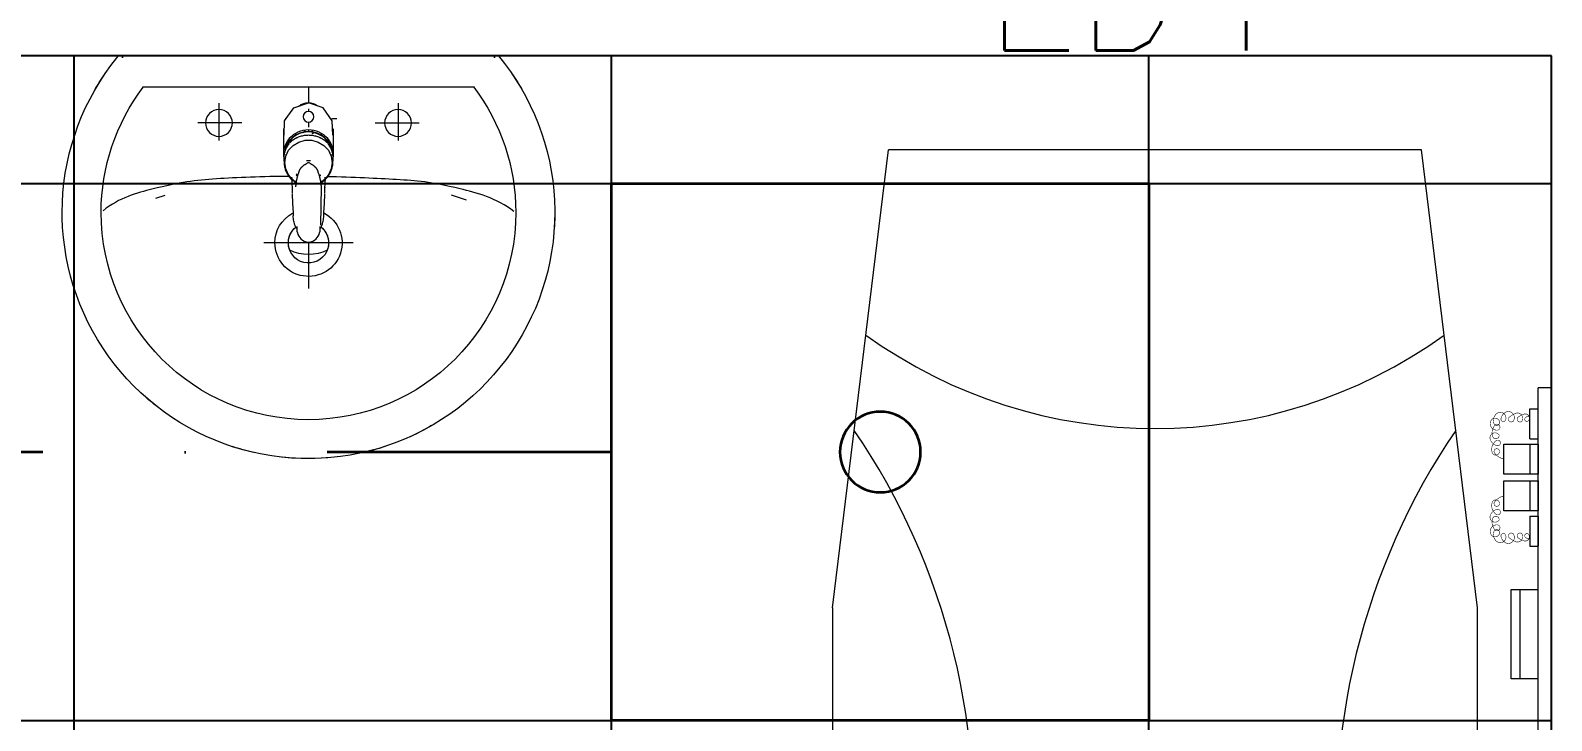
# Model space of a CAD drawing. Header units: inches. Extents: x -12418 to 183584, y -29325 to 19878.
# Drawn here: x 22151 to 23850, y -10800 to -10029 of the extents above; entities that cross this region are included whole.
import ezdxf
from ezdxf.enums import TextEntityAlignment as Align

# ---------------------------------------------------------------- set-up
doc = ezdxf.new("R2010")
doc.units = ezdxf.units.IN
doc.header["$LTSCALE"] = 25
doc.header["$MEASUREMENT"] = 0
doc.linetypes.add('DASHDOT', pattern=[25.4, 12.7, -6.35, 0, -6.35])
doc.layers.get('0').update_dxf_attribs({"color": 8})
doc.layers.add('00-Ground Floor$0$False Ceiling', color=251, linetype='Continuous')
for name, color, linetype, lineweight in [('00-Ground Floor$0$LOADING', 253, 'Continuous', 5), ('00-Ground Floor$0$P-SANR-FIXT', 6, 'Continuous', 18), ('00-Ground Floor$0$P-SANR-FIXT-1', 6, 'Continuous', 13), ('00-Ground Floor$0$Walls', 251, 'Continuous', 5), ('E-LITE-CIRC-NUMB', 6, 'Continuous', 25), ('E-LITE-CLNG', 150, 'Continuous', 35), ('E-LITE-CLNG-CNDT', 6, 'DASHDOT', 35), ('E-LITE-CTRL', 6, 'Continuous', 25), ('E-LITE-IDEN', 6, 'Continuous', 25)]:
    doc.layers.add(name, color=color, linetype=linetype, lineweight=lineweight)
doc.styles.add('DC_Simplex', font='SIMPLEX.shx', dxfattribs={"width": 0.7})

# ---------------------------------------------------------------- blocks, each defined once
blk = doc.blocks.new('00-Ground Floor$0$ME19011A-P')
for p, q in [((-0.425, 0), (0.425, 0)), ((-0.425, 0), (-0.425, -0.015)), ((0.425, 0), (0.425, -0.015)), ((-0.425, -0.015), (0.425, -0.015)), ((-0.36, -0.015), (-0.36, -0.0198)), ((-0.24, -0.015), (-0.24, -0.0198)), ((-0.15, -0.015), (-0.15, -0.04)), ((0, -0.015), (0, -0.04)), ((0.1, -0.015), (0.1, -0.045)), ((0.2, -0.045), (0.2, -0.015)), ((0.2818, -0.015), (0.2484, -0.015)), ((0.2484, -0.0243), (0.2484, -0.015)), ((0.2818, -0.0243), (0.2818, -0.015)), ((0.3211, -0.015), (0.2877, -0.015)), ((0.2877, -0.015), (0.2877, -0.0531)), ((0.3211, -0.0531), (0.3211, -0.015)), ((0.3623, -0.015), (0.3289, -0.015)), ((0.3289, -0.015), (0.3289, -0.0531)), ((0.3623, -0.0531), (0.3623, -0.015)), ((0.3682, -0.0243), (0.3682, -0.015)), ((0.3682, -0.015), (0.4016, -0.015)), ((0.4016, -0.0243), (0.4016, -0.015)), ((-0.3675, -0.0198), (-0.2325, -0.0198)), ((-0.3675, -0.0198), (-0.3675, -0.0399)), ((-0.2325, -0.0198), (-0.2325, -0.0399)), ((-0.15, -0.025), (0, -0.025)), ((-0.0402, -0.0312), (-0.0496, -0.0337)), ((-0.0376, -0.0409), (-0.0402, -0.0312)), ((0.2818, -0.0243), (0.2484, -0.0243)), ((0.3211, -0.0243), (0.2877, -0.0243)), ((0.3623, -0.0243), (0.3289, -0.0243)), ((0.3682, -0.0243), (0.4016, -0.0243)), ((-0.3675, -0.0399), (-0.2325, -0.0399)), ((-0.15, -0.04), (-0.1187, -0.04)), ((-0.0887, -0.04), (-0.0637, -0.04)), ((-0.0606, -0.0371), (-0.0787, -0.0432)), ((-0.0787, -0.0432), (-0.077, -0.0497)), ((-0.0582, -0.046), (-0.077, -0.0497)), ((-0.047, -0.0434), (-0.0376, -0.0409)), ((-0.0379, -0.04), (0, -0.04)), ((0.1, -0.035), (0.2, -0.035)), ((0.1, -0.045), (0.2, -0.045)), ((0.2877, -0.0531), (0.3211, -0.0531)), ((0.3289, -0.0531), (0.3623, -0.0531))]:
    blk.add_line(p, q)
at = {"color": 8, "const_width": 0.000601}
for points in [[(0.3044, -0.0531, -0.184574), (0.2977, -0.0636, -1.44364), (0.2961, -0.0581, -0.837915), (0.2969, -0.0664, -0.30536), (0.2839, -0.062, -1.584726), (0.2894, -0.0609, -0.253153), (0.2827, -0.0684, -0.874198), (0.2775, -0.0585, -0.915253), (0.2791, -0.0658, -0.223821), (0.2683, -0.0644, -1.703343), (0.272, -0.0597, -0.588962), (0.2621, -0.068, -0.717795), (0.2625, -0.0581, -0.983104), (0.2645, -0.0644, -0.326362), (0.2534, -0.0609, -0.758716), (0.2609, -0.0514, -0.906186), (0.2593, -0.0565, -0.189488), (0.2526, -0.0522, -0.7948), (0.2613, -0.0423, -1.223996), (0.2574, -0.047, -0.072149), (0.2534, -0.0403, -0.645886), (0.2609, -0.0324, -1.366917), (0.2574, -0.0371, -0.078415), (0.2542, -0.0308, -0.723006), (0.2613, -0.0256, -1.105484), (0.2582, -0.0292, -0.221197), (0.2566, -0.0243, -0.221197)], [(0.3456, -0.0531, 0.184574), (0.3523, -0.0636, 1.44364), (0.3539, -0.0581, 0.837915), (0.3531, -0.0664, 0.30536), (0.3661, -0.062, 1.584726), (0.3606, -0.0609, 0.253153), (0.3673, -0.0684, 0.874198), (0.3725, -0.0585, 0.915253), (0.3709, -0.0658, 0.223821), (0.3817, -0.0644, 1.703343), (0.378, -0.0597, 0.588962), (0.3879, -0.068, 0.717795), (0.3875, -0.0581, 0.983104), (0.3855, -0.0644, 0.326362), (0.3966, -0.0609, 0.758716), (0.3891, -0.0514, 0.906186), (0.3907, -0.0565, 0.189488), (0.3974, -0.0522, 0.7948), (0.3887, -0.0423, 1.223996), (0.3926, -0.047, 0.072149), (0.3966, -0.0403, 0.645886), (0.3891, -0.0324, 1.366917), (0.3926, -0.0371, 0.078415), (0.3958, -0.0308, 0.723006), (0.3887, -0.0256, 1.105484), (0.3918, -0.0292, 0.221197), (0.3934, -0.0243, 0.221197)]]:
    blk.add_lwpolyline(points, format="xyb", dxfattribs=at)
blk.add_lwpolyline([(-0.1187, -0.0482), (-0.0887, -0.0482), (-0.0887, -0.0382), (-0.1187, -0.0382)], close=True)
blk.add_circle((-0.0537, -0.04), 0.0075)
for centre, radius, start, end in [((-0.1037, -0.04), 0.01, 10.4593, 169.5407), ((-0.1037, -0.04), 0.0075, 14.0075, 165.9925), ((-0.0537, -0.04), 0.01, 45, 180)]:
    blk.add_arc(centre, radius, start, end)
blk = doc.blocks.new('00-Ground Floor$0$M.44.57.64')
at = {"layer": '00-Ground Floor$0$LOADING', "xscale": 1000.000000000002, "yscale": 1000.000000000002, "zscale": 1000.000000000002, "rotation": 225.9999036123427}
blk.add_blockref('00-Ground Floor$0$ME19011A-P', (-80806.9, 16720.7), dxfattribs=at)
blk = doc.blocks.new('00-Ground Floor$0$HF13902-P')
at = {"color": 8}
for centre, radius, start, end in [((0, 1.0679), 0.5515, 234.1788, 305.8212), ((-0.9704, 0.0819), 0.7679, 353.3222, 34.2669), ((0.9704, 0.0819), 0.7679, 145.7331, 186.6778)]:
    blk.add_arc(centre, radius, start, end, dxfattribs=at)
at = {"layer": '00-Ground Floor$0$LOADING'}
for p, q in [((-0.36, 0.3161), (-0.2975, 0.8276)), ((0.2975, 0.8276), (-0.2975, 0.8276)), ((0.36, 0.3161), (0.2975, 0.8276)), ((-0.36, 0.3161), (-0.36, -0.6824)), ((0.36, -0.6824), (0.36, 0.3161))]:
    blk.add_line(p, q, dxfattribs=at)
blk = doc.blocks.new('00-Ground Floor$0$FP_138-161_A_00_GFL_-0_080_Einreichung_Grundrisse_100')
at = {"layer": '00-Ground Floor$0$P-SANR-FIXT'}
blk.add_line((-0.0044, -0.0019), (-0.0045, -0.0021), dxfattribs=at)
at = {"layer": '00-Ground Floor$0$P-SANR-FIXT', "flags": 128}
blk.add_lwpolyline([(-0.0057, -0.0037), (-0.0058, -0.0039), (-0.006, -0.004)], dxfattribs=at)
blk = doc.blocks.new('00-Ground Floor$0$FP_139-161_A_00_GFL_-0_080_Einreichung_Grundrisse_100')
at = {"layer": '00-Ground Floor$0$P-SANR-FIXT'}
blk.add_line((0.0045, -0.0022), (0.0044, -0.002), dxfattribs=at)
at = {"layer": '00-Ground Floor$0$P-SANR-FIXT', "flags": 128}
blk.add_lwpolyline([(0.006, -0.004), (0.0059, -0.0039), (0.0057, -0.0038)], dxfattribs=at)
blk = doc.blocks.new('00-Ground Floor$0$IS_Ceraplus_B8204_BIM_BG _1_ - B8204AA - CERAPLUS single lever basin mixer with pop-up waste-V137-161_A_00_GFL_-0_080_Einreichung_Grundrisse_100')
at = {"layer": '00-Ground Floor$0$P-SANR-FIXT-1'}
h = blk.add_hatch(dxfattribs=at)
h.set_pattern_fill('FP_26', color=256, style=0, pattern_type=2)
h.set_pattern_definition([(225, (0.009, 0), (0.010607, -0.010607), []), (315, (0.009, 0), (0.010607, 0.010607), [])])
h.paths.add_polyline_path([(0.0056, -0.002), (0.0058, -0.0024), (0.0058, -0.0021)])
h.paths.add_polyline_path([(0.007, -0.0039), (0.0088, -0.0045), (0.0084, -0.0043)])
at = {"layer": '00-Ground Floor$0$LOADING'}
for p, q in [((-0.028, 0), (-0.028, -0.0281)), ((0.028, -0.0281), (0.028, 0)), ((-0.0274, -0.0337), (-0.0271, -0.0392)), ((-0.0262, -0.0282), (-0.0263, -0.0287)), ((0.0263, -0.0287), (0.0262, -0.0282)), ((0.0262, -0.0293), (0.0263, -0.0287)), ((0.0271, -0.0392), (0.0274, -0.0337)), ((-0.0137, -0.0512), (-0.0129, -0.0517)), ((0.0124, -0.052), (0.0133, -0.0515)), ((0.014, -0.0647), (0.0133, -0.1077)), ((0.0185, -0.0618), (0.019, -0.0539)), ((0.019, -0.0539), (0.0188, -0.0561))]:
    blk.add_line(p, q, dxfattribs=at)
at = {"layer": '00-Ground Floor$0$LOADING', "flags": 128}
for points in [[(-0.0272, -0.0069), (-0.0266, 0.009), (-0.0165, 0.0236), (0, 0.0291)], [(0.0272, -0.0069), (0.0266, 0.009), (0.0165, 0.0236), (0, 0.0291)], [(-0.0176, -0.0568), (-0.0224, -0.0513), (-0.0254, -0.0448), (-0.0264, -0.0376), (-0.0253, -0.0305), (-0.0222, -0.024), (-0.0172, -0.0186), (-0.0109, -0.0147), (-0.0037, -0.0127), (0.0037, -0.0127), (0.0109, -0.0147), (0.0172, -0.0186), (0.0222, -0.024), (0.0253, -0.0305), (0.0264, -0.0376), (0.0254, -0.0448), (0.0224, -0.0513), (0.0176, -0.0568)], [(-0.0271, -0.0393), (-0.027, -0.0403), (-0.0269, -0.0414), (-0.0267, -0.0424), (-0.0265, -0.0434), (-0.0262, -0.0444), (-0.0259, -0.0454), (-0.0255, -0.0464), (-0.0252, -0.0474), (-0.0247, -0.0484), (-0.0243, -0.0493), (-0.0238, -0.0502), (-0.0232, -0.0511), (-0.0226, -0.052), (-0.022, -0.0529), (-0.0214, -0.0537), (-0.0207, -0.0545), (-0.0199, -0.0553), (-0.0192, -0.0561), (-0.0184, -0.0568), (-0.0176, -0.0575), (-0.0173, -0.0577)], [(0.0173, -0.0577), (0.0181, -0.057), (0.0189, -0.0563), (0.0197, -0.0556), (0.0204, -0.0548), (0.0211, -0.054), (0.0218, -0.0532), (0.0224, -0.0523), (0.023, -0.0514), (0.0236, -0.0505), (0.0241, -0.0496), (0.0246, -0.0487), (0.025, -0.0477), (0.0254, -0.0467), (0.0258, -0.0458), (0.0261, -0.0448), (0.0264, -0.0437), (0.0266, -0.0427), (0.0268, -0.0417), (0.027, -0.0407), (0.0271, -0.0396), (0.0271, -0.0393)], [(-0.019, -0.0539), (-0.0185, -0.0615), (-0.0185, -0.0618)], [(-0.0162, -0.0579), (-0.0156, -0.058), (-0.0151, -0.0581), (-0.0146, -0.0583), (-0.0142, -0.0586), (-0.0139, -0.0588), (-0.0138, -0.0591)], [(-0.0138, -0.0591), (-0.0139, -0.0612), (-0.014, -0.0633)], [(0.0138, -0.0591), (0.0139, -0.0588), (0.0142, -0.0586), (0.0146, -0.0583), (0.0151, -0.0581), (0.0156, -0.058), (0.0162, -0.0579)], [(0.014, -0.0633), (0.0139, -0.0612), (0.0138, -0.0591)], [(0.0171, -0.0578), (0.0174, -0.0575), (0.0176, -0.0568)], [(0.0184, -0.0651), (0.0184, -0.0652), (0.0184, -0.0652), (0.0184, -0.0652), (0.0184, -0.0654), (0.0184, -0.0655)], [(-0.0181, -0.0728), (-0.0177, -0.083), (-0.0172, -0.0938)], [(0.0172, -0.0938), (0.0177, -0.083), (0.0181, -0.0728)], [(-0.0129, -0.1142), (-0.0124, -0.1161), (-0.0118, -0.1179), (-0.0109, -0.1197), (-0.0098, -0.1214), (-0.0084, -0.123), (-0.0067, -0.1244), (-0.0047, -0.1255), (-0.0025, -0.1263), (0, -0.1266)], [(0, -0.1266), (0.0025, -0.1263), (0.0047, -0.1255), (0.0067, -0.1244), (0.0084, -0.123), (0.0098, -0.1214), (0.0109, -0.1197), (0.0118, -0.1179), (0.0124, -0.1161), (0.0129, -0.1142)]]:
    blk.add_lwpolyline(points, dxfattribs=at)
at = {"layer": '00-Ground Floor$0$LOADING'}
for centre, radius, start, end in [((0, 0.0135), 0.00603, 0, 180), ((0, 0.0135), 0.00603, 180, 0), ((-0.009, 0), 0.005, 300, 315), ((0.009, 0), 0.005, 225, 240)]:
    blk.add_arc(centre, radius, start, end, dxfattribs=at)
for centre, major_axis, start_param, end_param in [((0, -0.0281), (-0.028, 0), 4.712389, 6.47291), ((0, -0.0287), (0.0267, 0), 1.570796, 3.036556), ((0, -0.0287), (0.0263, 0), 2.625648, 2.791756), ((0, -0.0287), (-0.0263, 0), 4.712389, 5.759587), ((0, -0.0281), (0.028, 0), 6.093357, 7.853982), ((0, -0.0287), (0.0267, 0), 0.105099, 1.570796), ((0, -0.0287), (0.0262, 0), 0.523599, 1.570796), ((0, -0.0287), (0.0262, 0), 0.349919, 0.515945), ((0, -0.0321), (0.0275, 0), 3.141823, 3.202701), ((0, -0.0287), (0.0267, 0), 6.059374, 6.108652), ((0, -0.0321), (0.0275, 0), 6.222066, 6.282955), ((0, -0.0321), (0.0275, 0), 3.239313, 3.439417), ((0, -0.0281), (0.028, 0), 3.371221, 3.483334), ((0, -0.0312), (0.0248, 0), 4.111947, 4.191073), ((0, -0.0287), (0.0263, 0), 4.169225, 4.2325), ((0, -0.0321), (0.0275, 0), 5.985527, 6.185455), ((0, -0.0281), (0.028, 0), 5.94107, 6.05344), ((0, -0.0281), (0.028, 0), 4.202431, 4.259552), ((0, -0.0281), (0.028, 0), 5.172057, 5.222265)]:
    blk.add_ellipse(centre, major_axis=major_axis, ratio=0.961262, start_param=start_param, end_param=end_param, dxfattribs=at)
for points, knots in [([(-0.0215, -0.0162), (-0.0216, -0.0163), (-0.0219, -0.0167), (-0.0227, -0.0177), (-0.0238, -0.0192), (-0.0249, -0.0211), (-0.0258, -0.0231), (-0.0266, -0.0253), (-0.0273, -0.0282), (-0.0275, -0.0305), (-0.0275, -0.0321)], [0.7859035, 0.7859035, 0.7859035, 0.7859035, 0.7916667, 0.8055556, 0.8333333, 0.8611111, 0.8888889, 0.9166667, 0.9444444, 1, 1, 1, 1]), ([(0.021, -0.0157), (0.0208, -0.0154), (0.0203, -0.0149), (0.0192, -0.0139), (0.0177, -0.0127), (0.0161, -0.0117), (0.0148, -0.0109), (0.0138, -0.0104), (0.0127, -0.0099), (0.0113, -0.0093), (0.0087, -0.0084), (0.0048, -0.0075), (0, -0.0071), (-0.0048, -0.0075), (-0.0087, -0.0084), (-0.0113, -0.0093), (-0.0127, -0.0099), (-0.0138, -0.0104), (-0.0148, -0.0109), (-0.0161, -0.0117), (-0.0177, -0.0127), (-0.0191, -0.0139), (-0.0202, -0.0149), (-0.0208, -0.0154), (-0.021, -0.0157)], [0.2222222, 0.2222222, 0.2222222, 0.2222222, 0.2361111, 0.25, 0.2777778, 0.3055556, 0.3194444, 0.3333333, 0.3472222, 0.3611111, 0.3888889, 0.4444444, 0.5, 0.5555556, 0.6111111, 0.6388889, 0.6527778, 0.6666667, 0.6805556, 0.6944444, 0.7222222, 0.75, 0.7638889, 0.7777778, 0.7777778, 0.7777778, 0.7777778]), ([(0.0275, -0.0321), (0.0275, -0.0305), (0.0273, -0.0282), (0.0266, -0.0253), (0.0258, -0.0231), (0.0249, -0.0211), (0.0238, -0.0192), (0.0227, -0.0177), (0.0219, -0.0167), (0.0216, -0.0163), (0.0215, -0.0162)], [0, 0, 0, 0, 0.0555556, 0.0833333, 0.1111111, 0.1388889, 0.1666667, 0.1944444, 0.2083333, 0.2142181, 0.2142181, 0.2142181, 0.2142181]), ([(0, -0.0378), (-0.0005, -0.038), (-0.0012, -0.0384), (-0.0021, -0.0389), (-0.0028, -0.0393), (-0.0035, -0.0397), (-0.0042, -0.04), (-0.0049, -0.0405), (-0.0055, -0.0409), (-0.0061, -0.0414), (-0.0067, -0.0419), (-0.0072, -0.0424), (-0.0078, -0.0429), (-0.0083, -0.0435), (-0.0088, -0.0441), (-0.0092, -0.0446), (-0.0096, -0.0452), (-0.01, -0.0459), (-0.0103, -0.0466), (-0.0105, -0.0472), (-0.0107, -0.0477), (-0.0108, -0.0481), (-0.0109, -0.0484), (-0.0111, -0.0489), (-0.0114, -0.0497), (-0.0118, -0.0509), (-0.0122, -0.0521), (-0.0124, -0.053), (-0.0126, -0.0537), (-0.0128, -0.0544), (-0.0129, -0.0552), (-0.0131, -0.0559), (-0.0132, -0.0566), (-0.0134, -0.0572), (-0.0136, -0.0581), (-0.0137, -0.0587), (-0.0138, -0.0591)], [0, 0, 0, 0, 0.055556, 0.083333, 0.111111, 0.138889, 0.166667, 0.194444, 0.222222, 0.25, 0.277778, 0.305556, 0.333333, 0.361111, 0.388889, 0.416667, 0.444444, 0.472222, 0.5, 0.527778, 0.541667, 0.555556, 0.569444, 0.583333, 0.611111, 0.666667, 0.722222, 0.75, 0.777778, 0.805556, 0.833333, 0.861111, 0.888889, 0.916667, 0.944444, 1, 1, 1, 1]), ([(0, -0.0357), (-0.0006, -0.0357), (-0.0013, -0.0357), (-0.002, -0.0357), (-0.0022, -0.0357)], [0, 0, 0, 0, 0.1, 0.1298359, 0.1298359, 0.1298359, 0.1298359]), ([(0.0022, -0.0357), (0.002, -0.0357), (0.0013, -0.0357), (0.0006, -0.0357), (0, -0.0357)], [0.8701578, 0.8701578, 0.8701578, 0.8701578, 0.9, 1, 1, 1, 1]), ([(0.0138, -0.0591), (0.0137, -0.0587), (0.0136, -0.0581), (0.0134, -0.0572), (0.0132, -0.0566), (0.0131, -0.0559), (0.0129, -0.0552), (0.0128, -0.0544), (0.0126, -0.0537), (0.0124, -0.053), (0.0122, -0.0521), (0.0118, -0.0509), (0.0114, -0.0497), (0.0111, -0.0489), (0.0109, -0.0484), (0.0108, -0.0481), (0.0107, -0.0477), (0.0105, -0.0472), (0.0103, -0.0466), (0.01, -0.0459), (0.0096, -0.0452), (0.0092, -0.0446), (0.0088, -0.0441), (0.0083, -0.0435), (0.0078, -0.0429), (0.0072, -0.0424), (0.0067, -0.0419), (0.0061, -0.0414), (0.0055, -0.0409), (0.0049, -0.0405), (0.0042, -0.04), (0.0035, -0.0397), (0.0028, -0.0393), (0.0021, -0.0389), (0.0012, -0.0384), (0.0005, -0.038), (0, -0.0378)], [0, 0, 0, 0, 0.055556, 0.083333, 0.111111, 0.138889, 0.166667, 0.194444, 0.222222, 0.25, 0.277778, 0.333333, 0.388889, 0.416667, 0.430556, 0.444444, 0.458333, 0.472222, 0.5, 0.527778, 0.555556, 0.583333, 0.611111, 0.638889, 0.666667, 0.694444, 0.722222, 0.75, 0.777778, 0.805556, 0.833333, 0.861111, 0.888889, 0.916667, 0.944444, 1, 1, 1, 1]), ([(-0.0188, -0.0538), (-0.0188, -0.0547), (-0.0186, -0.0582), (-0.0185, -0.0619), (-0.0184, -0.0646)], [0.6724021, 0.6724021, 0.6724021, 0.6724021, 0.75, 1, 1, 1, 1]), ([(-0.0162, -0.0579), (-0.0162, -0.0578), (-0.0163, -0.0578), (-0.0165, -0.0577), (-0.0166, -0.0575), (-0.0167, -0.0574), (-0.0169, -0.0573), (-0.017, -0.0572), (-0.0172, -0.0571), (-0.0173, -0.057), (-0.0175, -0.0569), (-0.0176, -0.0568)], [0, 0, 0, 0, 0.1, 0.2, 0.3, 0.4, 0.5, 0.6, 0.7, 0.8, 1, 1, 1, 1]), ([(-0.0148, -0.0587), (-0.015, -0.0586), (-0.0159, -0.0583), (-0.0167, -0.058), (-0.0172, -0.0578)], [0.8, 0.8, 0.8, 0.8, 0.85, 1, 1, 1, 1]), ([(0.0141, -0.0613), (0.0141, -0.0611), (0.0143, -0.0608), (0.0145, -0.0604), (0.0148, -0.06), (0.0151, -0.0596), (0.0153, -0.0594), (0.0155, -0.0592), (0.0156, -0.059), (0.0158, -0.0588), (0.016, -0.0587), (0.0163, -0.0585), (0.0165, -0.0583), (0.0166, -0.0582)], [0.3333333, 0.3333333, 0.3333333, 0.3333333, 0.4166667, 0.5, 0.5833333, 0.6666667, 0.7083333, 0.75, 0.7916667, 0.8333333, 0.875, 0.9166667, 1, 1, 1, 1]), ([(0.0176, -0.0568), (0.0175, -0.0569), (0.0173, -0.057), (0.0172, -0.0571), (0.017, -0.0572), (0.0169, -0.0573), (0.0167, -0.0574), (0.0166, -0.0575), (0.0165, -0.0577), (0.0163, -0.0578), (0.0162, -0.0578), (0.0162, -0.0579)], [0, 0, 0, 0, 0.2, 0.3, 0.4, 0.5, 0.6, 0.7, 0.8, 0.9, 1, 1, 1, 1]), ([(0.0184, -0.0646), (0.0185, -0.0619), (0.0186, -0.0582), (0.0188, -0.0547), (0.0188, -0.0538)], [0, 0, 0, 0, 0.25, 0.3275586, 0.3275586, 0.3275586, 0.3275586]), ([(-0.0131, -0.1116), (-0.0132, -0.1115), (-0.0135, -0.1109), (-0.0141, -0.1099), (-0.0147, -0.1086), (-0.0153, -0.1072), (-0.0159, -0.1053), (-0.0167, -0.1021), (-0.0171, -0.0992), (-0.0171, -0.0973)], [0.4856715, 0.4856715, 0.4856715, 0.4856715, 0.5, 0.55, 0.6, 0.65, 0.7, 0.8, 1, 1, 1, 1]), ([(0.0131, -0.1116), (0.0133, -0.1113), (0.0137, -0.1106), (0.0142, -0.1096), (0.0147, -0.1084), (0.0153, -0.1072), (0.0159, -0.1053), (0.0167, -0.1021), (0.0171, -0.0992), (0.0171, -0.0973)], [-0.5143371, -0.5143371, -0.5143371, -0.5143371, -0.475, -0.4375, -0.4, -0.35, -0.3, -0.2, 0, 0, 0, 0]), ([(-0.0132, -0.1091), (-0.0132, -0.1096), (-0.0132, -0.1103), (-0.0132, -0.1111), (-0.0132, -0.1115), (-0.0132, -0.1118), (-0.0131, -0.1122), (-0.0131, -0.1125), (-0.0131, -0.1128), (-0.0131, -0.1131), (-0.013, -0.1134), (-0.013, -0.1138), (-0.0129, -0.1141), (-0.0129, -0.1142)], [0.2, 0.2, 0.2, 0.2, 0.4, 0.5, 0.55, 0.6, 0.65, 0.7, 0.75, 0.8, 0.85, 0.9, 1, 1, 1, 1]), ([(0.0129, -0.1142), (0.0129, -0.1141), (0.013, -0.1138), (0.013, -0.1134), (0.0131, -0.1131), (0.0131, -0.1128), (0.0131, -0.1125), (0.0131, -0.1122), (0.0132, -0.1118), (0.0132, -0.1115), (0.0132, -0.1111), (0.0132, -0.1103), (0.0132, -0.1096), (0.0132, -0.1091)], [0, 0, 0, 0, 0.1, 0.15, 0.2, 0.25, 0.3, 0.35, 0.4, 0.45, 0.5, 0.6, 0.8, 0.8, 0.8, 0.8])]:
    blk.add_open_spline(points, degree=3, knots=knots, dxfattribs=at)
for points in [[(-0.0184, -0.0646), (-0.0183, -0.0659), (-0.0182, -0.0684), (-0.0181, -0.0709), (-0.0181, -0.0721)], [(-0.0172, -0.0578), (-0.0171, -0.0578), (-0.0169, -0.058), (-0.0167, -0.0581), (-0.0166, -0.0582)], [(-0.0162, -0.0579), (-0.0162, -0.0579), (-0.0164, -0.0581), (-0.0165, -0.0582), (-0.0166, -0.0583), (-0.0166, -0.0582), (-0.0166, -0.0582)], [(-0.0166, -0.0582), (-0.0163, -0.0585), (-0.0156, -0.059), (-0.0148, -0.0599), (-0.0142, -0.0609), (-0.0139, -0.0617), (-0.0138, -0.0621)], [(-0.014, -0.0633), (-0.014, -0.0633), (-0.014, -0.0633), (-0.014, -0.0633)], [(-0.014, -0.0646), (-0.014, -0.0644), (-0.014, -0.064), (-0.014, -0.0635), (-0.014, -0.0633)], [(0.014, -0.0633), (0.014, -0.0633), (0.014, -0.0633), (0.014, -0.0633)], [(0.014, -0.0633), (0.014, -0.0635), (0.014, -0.064), (0.014, -0.0644), (0.014, -0.0647)], [(0.0172, -0.0578), (0.0168, -0.0579), (0.0158, -0.0583), (0.0147, -0.0587), (0.0141, -0.059)], [(0.0166, -0.0582), (0.0166, -0.0582), (0.0166, -0.0583), (0.0165, -0.0582), (0.0164, -0.0581), (0.0162, -0.0579), (0.0162, -0.0579)], [(0.0166, -0.0582), (0.0167, -0.0582), (0.0168, -0.0581), (0.0169, -0.058), (0.0169, -0.058)], [(0.0169, -0.058), (0.017, -0.0579), (0.0171, -0.0579), (0.0171, -0.0578)], [(0.0181, -0.0721), (0.0181, -0.0709), (0.0182, -0.0684), (0.0183, -0.0659), (0.0184, -0.0646)], [(-0.0172, -0.0938), (-0.0172, -0.0944), (-0.0172, -0.0956), (-0.0171, -0.0967), (-0.0171, -0.0973)], [(0.0171, -0.0973), (0.0171, -0.0967), (0.0172, -0.0956), (0.0172, -0.0944), (0.0172, -0.0938)]]:
    blk.add_open_spline(points, degree=3, dxfattribs=at)
for name in ['00-Ground Floor$0$FP_138-161_A_00_GFL_-0_080_Einreichung_Grundrisse_100', '00-Ground Floor$0$FP_139-161_A_00_GFL_-0_080_Einreichung_Grundrisse_100']:
    blk.add_blockref(name, (0, 0), dxfattribs=at)
blk = doc.blocks.new('00-Ground Floor$0$_100_WB_KER_REN_55x45x18 - _100_WB_KER_REN_55x45x18-V63-161_A_00_GFL_-0_080_Einreichung_Grundrisse_100')
at = {"layer": '00-Ground Floor$0$LOADING'}
for p, q in [((-0.2075, 0.225), (-0.2075, 0.2227)), ((0.2074, 0.225), (-0.2074, 0.225)), ((0.2075, 0.2227), (0.2075, 0.225)), ((-0.1855, 0.1899), (0.1855, 0.1899)), ((0, 0.1899), (0, 0.1724)), ((-0.1, 0.172), (-0.1, 0.1303)), ((0.1, 0.172), (0.1, 0.1303)), ((-0.0259, 0.155), (-0.0315, 0.155)), ((0, 0.1656), (0, 0.1628)), ((0.026, 0.155), (0.0248, 0.155)), ((-0.0744, 0.15), (-0.1234, 0.15)), ((0, 0.1509), (0, 0.1454)), ((0, 0.1422), (0, 0.1399)), ((0.0744, 0.15), (0.1234, 0.15)), ((-0.1763, 0.0637), (-0.1598, 0.0692)), ((0.1605, 0.0691), (0.1707, 0.0656)), ((-0.05, 0.0161), (0.05, 0.0161)), ((0, 0.0168), (0, -0.0348))]:
    blk.add_line(p, q, dxfattribs=at)
at = {"layer": '00-Ground Floor$0$LOADING', "flags": 128}
for points in [[(-0.2121, 0.225), (-0.219, 0.2164), (-0.2254, 0.2075), (-0.2316, 0.1983), (-0.2373, 0.189), (-0.2427, 0.1794), (-0.2476, 0.1696), (-0.2522, 0.1596), (-0.2564, 0.1494), (-0.2602, 0.1391), (-0.2635, 0.1286), (-0.2665, 0.118), (-0.269, 0.1073), (-0.271, 0.0965), (-0.2727, 0.0856), (-0.2739, 0.0747), (-0.2747, 0.0637), (-0.275, 0.0527), (-0.275, 0.05)], [(0.275, 0.05), (0.2748, 0.061), (0.2741, 0.072), (0.273, 0.0829), (0.2715, 0.0938), (0.2695, 0.1046), (0.2671, 0.1154), (0.2643, 0.126), (0.261, 0.1365), (0.2574, 0.1469), (0.2533, 0.1571), (0.2488, 0.1671), (0.2439, 0.177), (0.2387, 0.1866), (0.233, 0.1961), (0.227, 0.2053), (0.2206, 0.2142), (0.2138, 0.2229), (0.2121, 0.225)], [(-0.275, 0.05), (-0.2748, 0.039), (-0.2741, 0.028), (-0.273, 0.0171), (-0.2715, 0.0062), (-0.2695, -0.0046), (-0.2671, -0.0154), (-0.2643, -0.026), (-0.261, -0.0365), (-0.2574, -0.0469), (-0.2533, -0.0571), (-0.2488, -0.0671), (-0.2439, -0.077), (-0.2387, -0.0866), (-0.233, -0.0961), (-0.227, -0.1053), (-0.2206, -0.1142), (-0.2138, -0.1229), (-0.2067, -0.1313), (-0.1993, -0.1395), (-0.1916, -0.1473), (-0.1836, -0.1548), (-0.1752, -0.162), (-0.1666, -0.1688), (-0.1577, -0.1753), (-0.1486, -0.1814), (-0.1392, -0.1872), (-0.1296, -0.1925), (-0.1198, -0.1975), (-0.1098, -0.2021), (-0.0996, -0.2063), (-0.0893, -0.2101), (-0.0788, -0.2135), (-0.0682, -0.2164), (-0.0575, -0.2189), (-0.0467, -0.221), (-0.0359, -0.2227), (-0.0249, -0.2239), (-0.014, -0.2246), (-0.003, -0.225), (0.008, -0.2249), (0.019, -0.2243), (0.03, -0.2234), (0.0409, -0.2219), (0.0517, -0.2201), (0.0625, -0.2178), (0.0731, -0.2151), (0.0837, -0.212), (0.0941, -0.2084), (0.1043, -0.2044), (0.1144, -0.2001), (0.1243, -0.1953), (0.1341, -0.1901), (0.1436, -0.1846), (0.1528, -0.1786), (0.1618, -0.1723), (0.1706, -0.1657), (0.1791, -0.1587), (0.1873, -0.1514), (0.1952, -0.1437), (0.2028, -0.1358), (0.21, -0.1275), (0.217, -0.119), (0.2236, -0.1101), (0.2298, -0.1011), (0.2356, -0.0918), (0.2411, -0.0822), (0.2462, -0.0725), (0.2509, -0.0625), (0.2552, -0.0524), (0.2591, -0.0421), (0.2626, -0.0317), (0.2656, -0.0211), (0.2683, -0.0104), (0.2705, 0.0003), (0.2722, 0.0112), (0.2736, 0.0221), (0.2745, 0.0331), (0.2749, 0.0441), (0.275, 0.05)]]:
    blk.add_lwpolyline(points, dxfattribs=at)
at = {"layer": '00-Ground Floor$0$LOADING'}
for centre in [(-0.1, 0.15), (0.1, 0.15)]:
    blk.add_circle(centre, 0.015, dxfattribs=at)
for centre, radius, start, end in [((0, 0.05), 0.275, 140.4788, 141.2381), ((0, 0.05), 0.275, 38.7619, 39.5212), ((0, 0.05), 0.275, 145.9324, 150.3591), ((0, 0.05), 0.275, 29.6409, 34.0676), ((0, 0.05), 0.2315, 142.8209, 180), ((0, 0.05), 0.2315, 0, 37.1791), ((0, 0.155), 0.0175, 54.0899, 125.9101), ((0, 0.155), 0.0175, 68.869, 83.8798), ((0, 0.155), 0.0175, 251.9463, 258.2346), ((0, 0.05), 0.275, 180, 183.6225), ((0, 0.05), 0.2315, 180, 0), ((0, 0.0161), 0.0375, 117.1305, 0), ((0, 0.0161), 0.0375, 0, 61.4146), ((0, 0.0161), 0.0225, 129.5025, 0), ((0, 0.0161), 0.0225, 156.725, 162.0134), ((0, 0.0161), 0.0225, 138.0808, 143.3939), ((0, 0.0161), 0.0225, 0, 51.4286), ((0, 0.0161), 0.0225, 36.616, 41.9265), ((0, 0.0161), 0.0225, 17.9887, 23.276), ((0, 0.0161), 0.0225, 180, 193.3417), ((0, 0.0161), 0.0225, 197.0466, 201.508), ((0, 0.05), 0.047, 243.4433, 296.5567), ((0, 0.0161), 0.0225, 338.492, 342.9534), ((0, 0.0161), 0.0225, 346.6583, 0), ((0, 0.05), 0.275, 307.6689, 312), ((0, 0.05), 0.275, 240, 245.6589), ((0, 0.05), 0.275, 252, 257.5535), ((0, 0.05), 0.275, 282.9241, 288), ((0, 0.05), 0.275, 264, 276)]:
    blk.add_arc(centre, radius, start, end, dxfattribs=at)
for points, knots in [([(-0.2074, 0.225), (-0.2078, 0.225), (-0.2086, 0.225), (-0.2095, 0.225), (-0.2102, 0.225), (-0.2106, 0.225), (-0.2109, 0.225), (-0.2111, 0.225), (-0.2114, 0.225), (-0.2116, 0.225), (-0.2118, 0.225), (-0.2119, 0.225), (-0.2119, 0.225)], [-1, -1, -1, -1, -0.8333333, -0.6666667, -0.5833333, -0.5, -0.4583333, -0.4166667, -0.3333333, -0.2916667, -0.25, -0.1666667, -0.1666667, -0.1666667, -0.1666667]), ([(0.2119, 0.225), (0.2119, 0.225), (0.2118, 0.225), (0.2116, 0.225), (0.2114, 0.225), (0.2111, 0.225), (0.2109, 0.225), (0.2106, 0.225), (0.2102, 0.225), (0.2095, 0.225), (0.2086, 0.225), (0.2078, 0.225), (0.2074, 0.225)], [-0.8333333, -0.8333333, -0.8333333, -0.8333333, -0.75, -0.7083333, -0.6666667, -0.5833333, -0.5416667, -0.5, -0.4166667, -0.3333333, -0.1666667, 0, 0, 0, 0]), ([(-0.0037, 0.1721), (-0.0046, 0.1719), (-0.0064, 0.1714), (-0.0081, 0.1705), (-0.009, 0.17)], [0.5653198, 0.5653198, 0.5653198, 0.5653198, 0.6111111, 0.6666667, 0.6666667, 0.6666667, 0.6666667]), ([(0.009, 0.17), (0.0086, 0.1703), (0.0077, 0.1708), (0.0059, 0.1715), (0.0046, 0.1719), (0.0037, 0.1721)], [0.3333333, 0.3333333, 0.3333333, 0.3333333, 0.3611111, 0.3888889, 0.4346482, 0.4346482, 0.4346482, 0.4346482]), ([(-0.2294, 0.0509), (-0.2103, 0.066), (-0.1431, 0.0839), (-0.1084, 0.0863), (-0.0496, 0.0893), (-0.0206, 0.0899)], [0.0392191, 0.0392191, 0.0392191, 0.0392191, 0.1715289, 0.4228457, 0.6475389, 0.6475389, 0.6475389, 0.6475389]), ([(0.0209, 0.0903), (0.0512, 0.0901), (0.1113, 0.0879), (0.1514, 0.0828), (0.2115, 0.0665), (0.2292, 0.052)], [0.7533082, 0.7533082, 0.7533082, 0.7533082, 0.9865548, 1.235629, 1.3638988, 1.3638988, 1.3638988, 1.3638988]), ([(-0.0141, 0.0337), (-0.0162, 0.0319), (-0.0207, 0.0267), (-0.0225, 0.02), (-0.0225, 0.0161)], [0.7144203, 0.7144203, 0.7144203, 0.7144203, 0.8333333, 1, 1, 1, 1]), ([(0.0225, 0.0161), (0.0225, 0.0187), (0.0216, 0.0239), (0.0182, 0.0298), (0.0152, 0.0327), (0.0141, 0.0337)], [0, 0, 0, 0, 0.1111111, 0.2222222, 0.285568, 0.285568, 0.285568, 0.285568])]:
    blk.add_open_spline(points, degree=3, knots=knots, dxfattribs=at)
for points in [[(-0.2075, 0.2227), (-0.2075, 0.2231), (-0.2075, 0.2235), (-0.2075, 0.2239)], [(0.2075, 0.2239), (0.2075, 0.2235), (0.2075, 0.2231), (0.2075, 0.2227)], [(-0.1852, 0.1899), (-0.1853, 0.1899), (-0.1854, 0.1899), (-0.1855, 0.1899)], [(0.1855, 0.1899), (0.1854, 0.1899), (0.1853, 0.1899), (0.1852, 0.1899)], [(-0.0009, 0.1725), (-0.0013, 0.1725), (-0.0018, 0.1724), (-0.0022, 0.1724)], [(0.0022, 0.1724), (0.0018, 0.1724), (0.0013, 0.1725), (0.0009, 0.1725)], [(-0.0225, 0.0161), (-0.0225, 0.0147), (-0.0222, 0.012), (-0.0215, 0.0093), (-0.021, 0.008)], [(0.021, 0.008), (0.0215, 0.0093), (0.0222, 0.012), (0.0225, 0.0147), (0.0225, 0.0161)]]:
    blk.add_open_spline(points, degree=3, dxfattribs=at)
at = {"layer": '00-Ground Floor$0$LOADING', "xscale": -1, "rotation": 5.088887490341627e-12}
blk.add_blockref('00-Ground Floor$0$IS_Ceraplus_B8204_BIM_BG _1_ - B8204AA - CERAPLUS single lever basin mixer with pop-up waste-V137-161_A_00_GFL_-0_080_Einreichung_Grundrisse_100', (0, 0.1434), dxfattribs=at)
blk = doc.blocks.new('00-Ground Floor$0$A$Ce9e1c4c3')
at = {"layer": '00-Ground Floor$0$False Ceiling', "color": 254}
for p, q in [((-76150.5, -10057.4, 0), (-80172.3, -10057.4, 0)), ((-76150.5, -13467.4, 0), (-76150.5, -10057.4, 0))]:
    blk.add_line(p, q, dxfattribs=at)
at = {"layer": '00-Ground Floor$0$False Ceiling', "color": 254, "linetype": 'Continuous'}
for p, q in [((-77800, -13467.4), (-77800, -10057.4)), ((-77200, -13467.4), (-77200, -10057.4)), ((-76600, -13467.4), (-76600, -10057.4)), ((-80172.3, -10200), (-76150.5, -10200)), ((-80172.3, -10800), (-76150.5, -10800))]:
    blk.add_line(p, q, dxfattribs=at)
blk = doc.blocks.new('00-Ground Floor')
at = {"layer": '00-Ground Floor$0$Walls'}
for q in [(19697.7, -10057.4, 0), (23849.5, -13467.4, 0)]:
    blk.add_line((23849.5, -10057.4, 0), q, dxfattribs=at)
at = {"layer": '00-Ground Floor$0$False Ceiling', "color": 254}
blk.add_blockref('00-Ground Floor$0$A$Ce9e1c4c3', (100000, 0), dxfattribs=at)
at = {"layer": '00-Ground Floor$0$LOADING', "yscale": 1000, "zscale": 1000}
for name, p, xscale in [('00-Ground Floor$0$_100_WB_KER_REN_55x45x18 - _100_WB_KER_REN_55x45x18-V63-161_A_00_GFL_-0_080_Einreichung_Grundrisse_100', (22461.6, -10282.4, 0), -1000), ('00-Ground Floor$0$HF13902-P', (23406.8, -10990.1, 0), 1000)]:
    blk.add_blockref(name, p, dxfattribs=dict(at, xscale=xscale))
at = {"layer": '00-Ground Floor$0$LOADING', "xscale": -1, "rotation": 135.9999036123427}
blk.add_blockref('00-Ground Floor$0$M.44.57.64', (93592.2, -54958.9, 0), dxfattribs=at)
blk = doc.blocks.new('*U14')
blk.add_lwpolyline([(-300, 300), (-300, -300), (300, -300), (300, 300)], close=True)
blk.add_circle((0, 0), 45)
at = {"layer": 'E-LITE-CIRC-NUMB', "style": 'DC_Simplex', "width": 0.7, "flags": 8}
blk.add_attdef('CIRCUIT', text='', height=200, rotation=0, dxfattribs=at).set_placement((-473.9, 300), align=Align.RIGHT)
at = {"layer": 'E-LITE-CTRL', "style": 'DC_Simplex', "width": 0.7, "flags": 8}
blk.add_attdef('CONTROL', (1118.9, -935), '', height=200, rotation=360, dxfattribs=at)
at = {"layer": 'E-LITE-IDEN', "style": 'DC_Simplex', "width": 0.7, "flags": 8}
blk.add_attdef('TYPE', (-114.6, 448.6), '', height=200, rotation=360, dxfattribs=at)

msp = doc.modelspace()

# ---------------------------------------------------------------- linework, layer by layer
at = {"layer": 'E-LITE-CLNG-CNDT'}
msp.add_lwpolyline([(22800, -10500), (21000, -10500)], dxfattribs=at)

# ---------------------------------------------------------------- block references
at = {"layer": 'E-LITE-CLNG'}
ref = msp.add_blockref('*U14', (23100, -10500), dxfattribs=dict(at, xscale=-1))
ref.add_attrib('TYPE', 'LD1', (23214.6, -10051.4), dxfattribs={"layer": 'E-LITE-IDEN', "height": 200, "rotation": 0, "style": 'DC_Simplex', "width": 0.7, "flags": 8})
at = {"layer": 'E-LITE-CLNG-CNDT', "color": 1}
msp.add_blockref('00-Ground Floor', (0, 0), dxfattribs=at)

doc.saveas('drawing.dxf')
